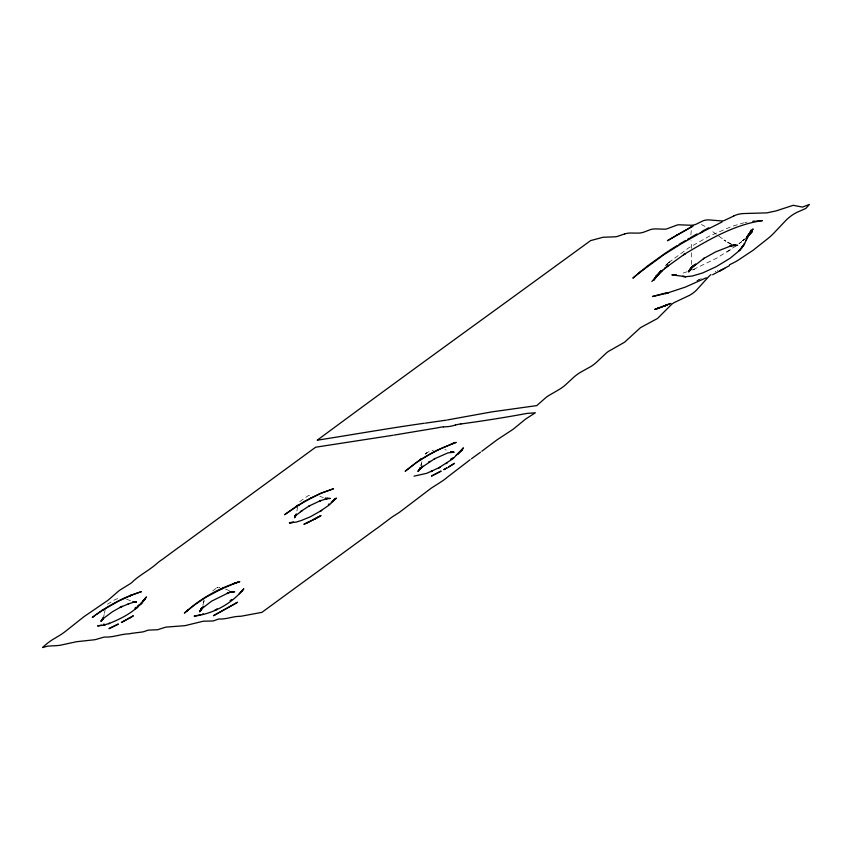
<?xml version="1.0" encoding="UTF-8"?>
<svg xmlns="http://www.w3.org/2000/svg" width="852" height="852" viewBox="0 0 852 852"><rect width="100%" height="100%" fill="white"/><g stroke="black" fill="none" stroke-linecap="round" stroke-linejoin="round"><path stroke-width="0.64" stroke-dasharray="4.26 3.19" d="M690.876 234.854L691.334 229.891M691.675 264.514L691.59 249.679M297.657 506.78L296.656 512.297M105.265 609.159L103.869 615.698M202.882 605.165L203.82 601.32M103.571 616.997L104.178 614.58M420.952 465.341L421.878 461.677M299.734 501.647L308.211 495.694L312.556 494.522M665.742 265.462L667.073 264.109L665.817 265.291M667.648 263.619L666.296 264.887L667.073 264.109M666.296 264.887L667.521 263.705M425.553 453.935L428.322 451.933L433.338 450.09M107.459 604.238L115.457 599.371L120.121 597.934M668.756 262.565L688.693 247.857L709.354 236.153L731.346 226.557L743.7 222.851M425.457 453.946L426.852 452.795L425.457 453.946L426.181 453.328M668.213 263.108L669.597 261.905L668.33 262.98M745.947 237.964L739.067 243.672M739.057 243.704L741.73 241.638L739.014 243.715M212.659 590.915L216.578 587.997L219.188 587.284M736.171 245.813L716.532 258.241L692.889 269.733L695.094 269.083L691.835 270.031M726.894 252.107L730.547 249.806L729.642 250.371M717.352 270.467L718.098 270.073M697.788 280.361L701.249 278.625M696.798 280.723L699.151 279.648M687.244 271.724L680.673 273.801M744.84 222.628L747.097 222.17M218.687 587.294L219.635 587.294M444.872 449.558L446.182 450.037M323.27 497.632L319.873 496.29M229.401 590.755L225.46 589.052M130.516 600.745L126.213 599.02M701.43 224.523L704.966 226.387M732.805 244.971L726.98 242L730.185 243.672M731.25 244.226L724.051 240.051L725.861 241.233L710.77 230.264M691.504 248.422L691.004 240.775M715.147 271.735A53.282 44.08 81 0 1 715.872 271.309M204.107 600.319L203.479 602.652L204.139 600.223M421.655 463.232L420.995 465.501L421.655 463.232M744.243 239.316L742.603 240.86L744.275 239.412M217.782 587.518L216.983 587.784L217.782 587.518"/><path stroke-width="1.28" d="M690.823 268.124L690.184 270.574L691.238 267.741L688.586 271.969L691.622 267.209M419.972 468.856L420.334 467.78L418.257 471.337L420.334 467.78M202.18 607.487L199.624 611.842L202.18 607.646M103.156 618.051L101.622 620.852L103.156 618.179M690.727 268.976L688.853 271.181L691.238 267.741M295.548 515.897L296.368 513.948L294.6 516.514L302.268 510.444L300.5 511.69M747.438 237.154L753.093 228.922L748.045 235.557L751.283 229.997L743.647 245.323L739.11 250.754L743.242 245.845L739.962 250.115L730.164 258.22L716.117 266.74L702.708 272.928L692.239 276.048L685.775 276.687L671.855 274.855L676.339 274.759M745.617 240.988L748.557 234.811L752.486 230.562L746.533 238.262L749.973 233.075L747.641 235.961L751.858 232.17L747.641 235.961M200.401 611.321L201.913 608.658M103.028 618.211L100.802 621.3L103.646 617.945L102.325 619.223L112.539 611.683L120.814 607.029L122.315 606.336L119.983 607.455L128.918 603.695M691.089 268.103L690.035 269.903L692.101 266.9L695.647 264.088L689.119 270.457L693.73 265.334L690.642 268.7L704.231 258.167L703.347 258.752L715.616 251.904L731.272 245.759L729.61 246.271L737.662 245.323L733.157 244.907M419.908 468.93L418.843 470.666L420.377 468.27L418.087 471.209L422.848 466.182L420.845 467.993L435.052 458.461L434.254 458.94L447.939 452.87L454.159 452.242L450.932 451.837L452.22 452.167M202.648 607.295L200.412 610.234L203.926 606.262L200.806 609.468L211.605 601.15L229.518 592.31L227.047 593.269M202.169 608.083L200.018 611.022L201.711 608.743M103.55 617.625L102.453 619.255L103.071 618.435M655.827 277.528L660.907 270.968L653.601 280.361L658.053 274.578L651.844 281.533M657.222 275.686L660.907 270.968M746.948 237.144L749.185 234.438L746.703 236.899M660.609 271.777L654.283 279.083M660.641 271.735L655.039 277.773L662.537 270.212L655.752 276.378L668.618 265.238L664.379 268.657L685.317 253.576L683.538 254.716C708.076 240.179 733.753 224.619 762.455 220.615L756.32 221.073M241.457 591.49L243.842 588.807L241.372 591.597M239.231 593.801L242.628 590.138C230.679 604.398 212.521 613.909 194.107 616.156L200.571 614.75M456.235 455.138L462.636 449.462L457.492 454.34L463.424 447.864L453.04 458.685L438.61 467.929L440.207 467.173M140.963 603.557L145.522 598.647L139.941 604.76L143.157 601.224C134.307 612.045 121.357 618.69 108.566 623.717L109.663 623.281L103.06 625.315L97.597 625.964L101.42 625.07M641.449 270.904L632.866 278.135L647.531 265.941L665.817 252.82M638.18 273.641L663.559 254.918L681.419 243.693L702.975 231.52L699.684 233.352M138.29 605.751L139.685 604.632M331.14 502.35L336.444 498.1L329.404 504.874L320.171 511.264L321.758 510.359M95.158 615.293L92.293 617.487C107.001 606.187 123.529 597.007 141.347 591.693L129.611 595.889L132.72 594.6L118.471 601.235L101.952 610.533L103.55 609.51L96.372 614.494M137.641 606.166L139.014 605.122M481.806 451.251L497.387 439.589L512.169 429.909A80.727 66.786 81 0 0 514.214 428.396L525.439 419.173L535.333 412.794L527.324 413.39A82.846 42.834 53.8 0 0 525.13 413.752C503.883 417.682 482.381 421.048 460.975 423.945M328.393 504.416L329.085 503.905M480.443 452.263L471.486 458.759M134.925 608.168L136.288 607.178M470.123 459.729L447.907 476.779A130.036 107.576 81 0 1 445.213 478.941L443.839 479.964A82.484 68.245 81 0 1 441.773 481.412L431.187 488.196L400.099 511.807A59.129 48.915 81 0 1 398.012 513.255L393.752 515.929A69.278 57.308 81 0 0 391.654 517.334L377.415 528.048A113.071 93.55 81 0 0 375.317 529.443L261.883 612.364L241.308 616.188A50.406 26.061 53.8 0 1 239.582 616.305C232.585 616.411 226.078 619.457 218.985 618.989A42.76 22.109 53.8 0 0 217.42 619.425L214.438 620.554A38.383 19.841 53.8 0 1 212.893 620.97L205.279 621.161A53.388 27.605 53.8 0 0 202.957 621.289L185.065 625.645L166.183 627.104A47.371 24.484 53.8 0 0 164.606 627.487L157.503 629.766L148.759 630.097A39.054 20.192 53.8 0 0 147.204 630.48L144.18 631.556A42.334 21.886 53.8 0 1 142.582 631.95L130.899 633.441A55.955 28.925 53.8 0 1 129.323 633.824C120.973 633.941 113.252 637.52 104.839 637.051A55.391 28.638 53.8 0 0 103.209 637.349L95.999 639.437A89.63 46.338 53.8 0 1 94.402 639.777L76.392 641.737L61.482 644.985A109.833 56.775 53.8 0 1 55.305 645.72L47.787 646.114L42.6 647.552A78.735 65.135 81 0 1 53.325 639.16L58.383 636.178A94.934 78.544 81 0 0 65.391 631.417L84.018 616.646L107.022 600.948A76.882 63.602 81 0 0 109.035 599.382L118.119 591.49A59.278 49.043 81 0 1 120.143 589.946L129.44 584.216A50.747 41.982 81 0 0 131.528 582.789C139.206 575.089 149.196 570.52 157.183 563.236A67.51 55.849 81 0 1 162.636 559.21L177.631 548.156A55.699 46.083 81 0 1 179.719 546.718L315.645 447.215L393.177 435.244M301.193 511.189L309.787 505.577L309.031 506.045L320.906 500.433L319.276 501.317M453.04 457.758L450.804 459.334L451.656 458.759M446.011 463.69L447.492 462.679M666.733 252.213L668.564 250.989M435.052 451.187L419.386 460.197L405.147 471.262L415.914 462.892L428.79 454.84L441.229 448.44L454.393 442.965L436.107 450.644M230.04 600.649L231.829 599.488M669.502 250.381L677.106 245.6M420.089 459.729L421.612 458.749L420.792 459.271M428.748 462.167L429.504 461.688M304.207 501.477L284.536 514.725L297.146 505.811L295.612 506.802L312.151 497.547M676.445 235.365L692.165 226.483L667.436 240.711L676.818 235.141M678.969 244.428L681.866 242.671M687.5 239.369L689.396 238.23M304.558 501.253L320.224 493.468L333.515 488.75L321.747 493.01L310.458 498.356M128.865 618.477L133.37 615.794L121.378 622.482L130.473 617.519M429.11 461.944L430.239 461.283M682.803 242.117L685.615 240.477M321.034 510.763L310.341 516.791L301.363 520.476L296.081 522.116L289.446 522.808L293.493 521.988M299.286 504.576L296.986 505.886L298.573 504.991M724.701 268.305L719.919 270.829L729.461 265.622M439.451 467.524L426.714 473.318L414.083 476.14M690.503 237.612L697.128 233.906M690.333 227.505L693.283 225.865M319.543 516.397L321.012 515.588L314.015 519.262L319.543 516.397L316.443 518.101M721.772 269.85L712.645 274.749M702.676 230.956L704.902 229.774M701.132 232.532L722.123 221.946M705.861 229.273L708.747 227.772M431.698 471.177L430.856 471.614L432.422 470.879M308.807 521.978L303.887 524.321L315.9 518.474L307.135 522.83M706.276 277.784L685.37 287.092L665.476 293.674M733.977 215.918L724.019 220.625A44.549 23.036 53.8 0 1 721.814 220.945L708.736 219.891A44.176 22.834 53.8 0 0 703.23 220.743L696.169 224.193A45.539 23.537 53.8 0 1 691.366 225.258L678.597 224.779A42.898 22.173 53.8 0 0 676.978 225.088L666.573 228.975A45.635 23.59 53.8 0 1 664.89 229.188L655.816 228.911A54.049 27.935 53.8 0 0 650.768 229.497L643.846 232.127A57.425 29.682 53.8 0 1 638.425 233.118L630.033 233.022A61.663 31.875 53.8 0 0 624.591 233.97M729.493 264.78L732.528 263.3A140.559 116.287 81 0 0 737.055 260.893L753.083 250.286L769.718 237.09A138.365 114.466 81 0 0 773.563 233.427L786.321 219.965A60.375 49.948 81 0 1 792.967 214.608L795.108 213.32A43.047 35.614 81 0 1 798.111 211.839L805.843 208.42L809.4 204.448L802.477 207.089L793.169 205.311L775.948 210.945L766.821 212.872L744.03 213.532A79.832 41.269 53.8 0 0 733.934 215.844M214.928 610.17L217.303 609.073L215.78 609.776M669.203 304.004L664.091 306.017L670.907 303.387M665.306 305.559L667.265 304.792L656.967 308.68L665.306 305.559L662.121 306.752M320.011 500.912L327.903 498.356L326.188 498.761L330.299 498.463L325.176 498.25L326.572 498.644M103.284 624.378L104.168 624.058M236.185 582.8L219.922 589.637L222.905 588.21L206.152 597.124L194.991 604.59L184.373 613.089L188.42 609.659L186.95 610.895C202.169 597.508 220.423 587.486 239.817 581.66L233.789 583.545L238.006 582.236M128.109 603.962L135.915 601.576L133.253 602.108L136.448 601.938L133.327 601.778L135.883 602.321M624.591 233.959L617.551 236.366A60.726 31.396 53.8 0 1 614.824 236.835L603.131 237.25L590.638 240.594L506.503 301.853C443.178 347.744 380.003 393.73 317.21 440.207C352.866 434.616 388.437 428.322 424.221 423.263M202.382 614.186L203.33 613.887M666.882 292.662L652.43 296.539L668.788 292.758M227.921 592.928L232.926 591.735M455.522 424.999L452.412 425.862A83.997 43.42 53.8 0 1 446.97 426.692L443.466 426.873M104.05 625.059L105.701 624.654M133.253 602.108L134.989 601.757M447.449 419.94L491.828 411.878L536.792 405.595L545.834 397.618A59.896 49.544 81 0 1 548.582 395.658L558.742 389.758A65.327 54.038 81 0 0 564.951 385.381L573.854 377.148A60.204 49.81 81 0 1 580.702 372.186L590.968 366.488A56.594 46.817 81 0 0 597.018 361.802L606.486 352.866A46.775 38.691 81 0 1 608.52 351.343L624.569 342.227L640.512 327.637L657.488 318.488L671.738 304.281A36.934 30.555 81 0 1 673.794 302.779L689.737 295.229A41.61 34.421 81 0 0 696.499 290.106L709.045 276.272A53.282 44.08 81 0 1 710.994 274.61M446.373 420.142L425.35 423.146M394.263 435.052L438.524 427.672A81.962 42.366 53.8 0 1 443.455 426.863M231.467 591.959L229.699 592.268L231.957 591.884M289.446 522.808L292.406 522.596M752.827 221.264L755.128 221.115M231.606 591.916L234.641 591.842L231.616 591.533M133.327 601.778L135.298 601.895L133.2 601.768M733.647 245.12L735.798 245.504L733.434 244.971M455.532 425.01A105.659 54.613 53.8 0 1 460.964 423.934M296.134 514.8L294.622 517.654L296.134 514.8M744.616 243.565L741.826 247.708L744.616 243.565M146.278 597.092L142.71 601.363L146.278 597.092M295.9 515.29L295.325 515.971L295.9 515.29M335.4 498.495L333.686 500.38L335.4 498.495M334.847 499.197L333.079 500.997L334.847 499.197M137.651 607.135L135.5 608.797L137.651 607.135M141.741 603.024L140.335 604.111L141.741 603.024M235.983 603.248L213.469 615.698L237.548 602.247L235.983 603.248M454.382 463.435L448.514 467.034L454.382 463.435M447.066 467.876L443.945 469.59L447.066 467.876M440.963 471.177L431.655 475.97L440.963 471.177M116.713 624.867L108.949 628.648L118.385 624.026L116.713 624.867M660.14 307.487L654.932 309.361L660.14 307.487M452.966 443.466L451.177 444.062L456.193 442.401L452.966 443.466M685.775 276.687L682.548 276.41L685.775 276.687M452.998 452.156L450.932 451.837L452.998 452.156"/></g></svg>
